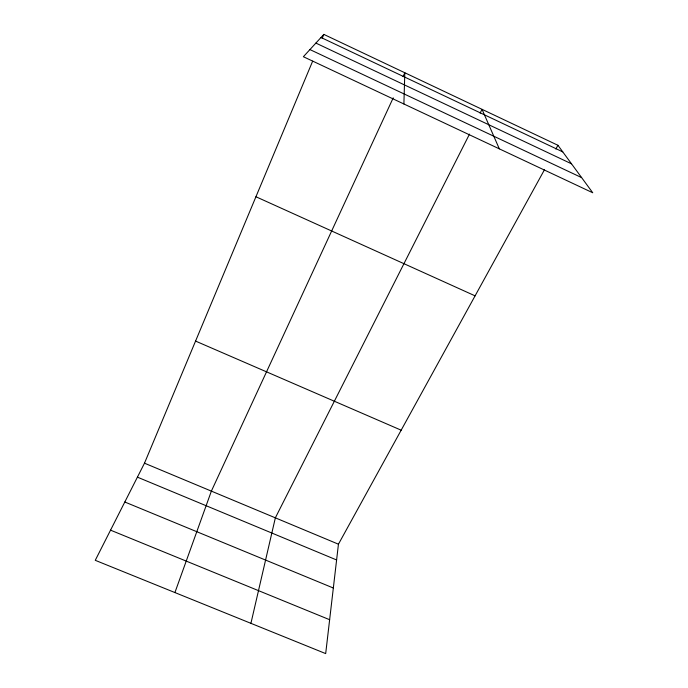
<?xml version="1.0" encoding="UTF-8"?>
<svg xmlns="http://www.w3.org/2000/svg" width="688" height="688" viewBox="0 0 688 688"><rect width="100%" height="100%" fill="white"/><g stroke="black" fill="none" stroke-linecap="round" stroke-linejoin="round"><path stroke-width="1.03" d="M403.89 103.983L404.819 72.756L403.039 76.617M544.475 169.73L338.444 544.191L325.682 653.6L95.262 560.316L144.489 463.187L312.653 61.155M250.922 623.337L275.355 517.84L469.508 134.108M174.915 592.566L211.371 491.12L393.218 97.859M322.182 38.365L323.842 34.4L557.925 145.28L592.738 192.76L303.374 56.726L323.842 34.4M480.112 113.142L482.039 109.332L499.325 148.849M555.852 149.038L557.925 145.28M110.544 530.156L329.638 619.716M124.812 502.008L333.336 588.016M144.489 463.187L338.444 544.191M137.411 477.145L336.604 559.963M195.564 341.085L401.173 430.189M255.936 196.751L475.081 295.849M309.927 49.57L581.635 177.616M321.012 37.487L562.767 151.885M315.887 43.077L571.513 163.813"/></g></svg>
